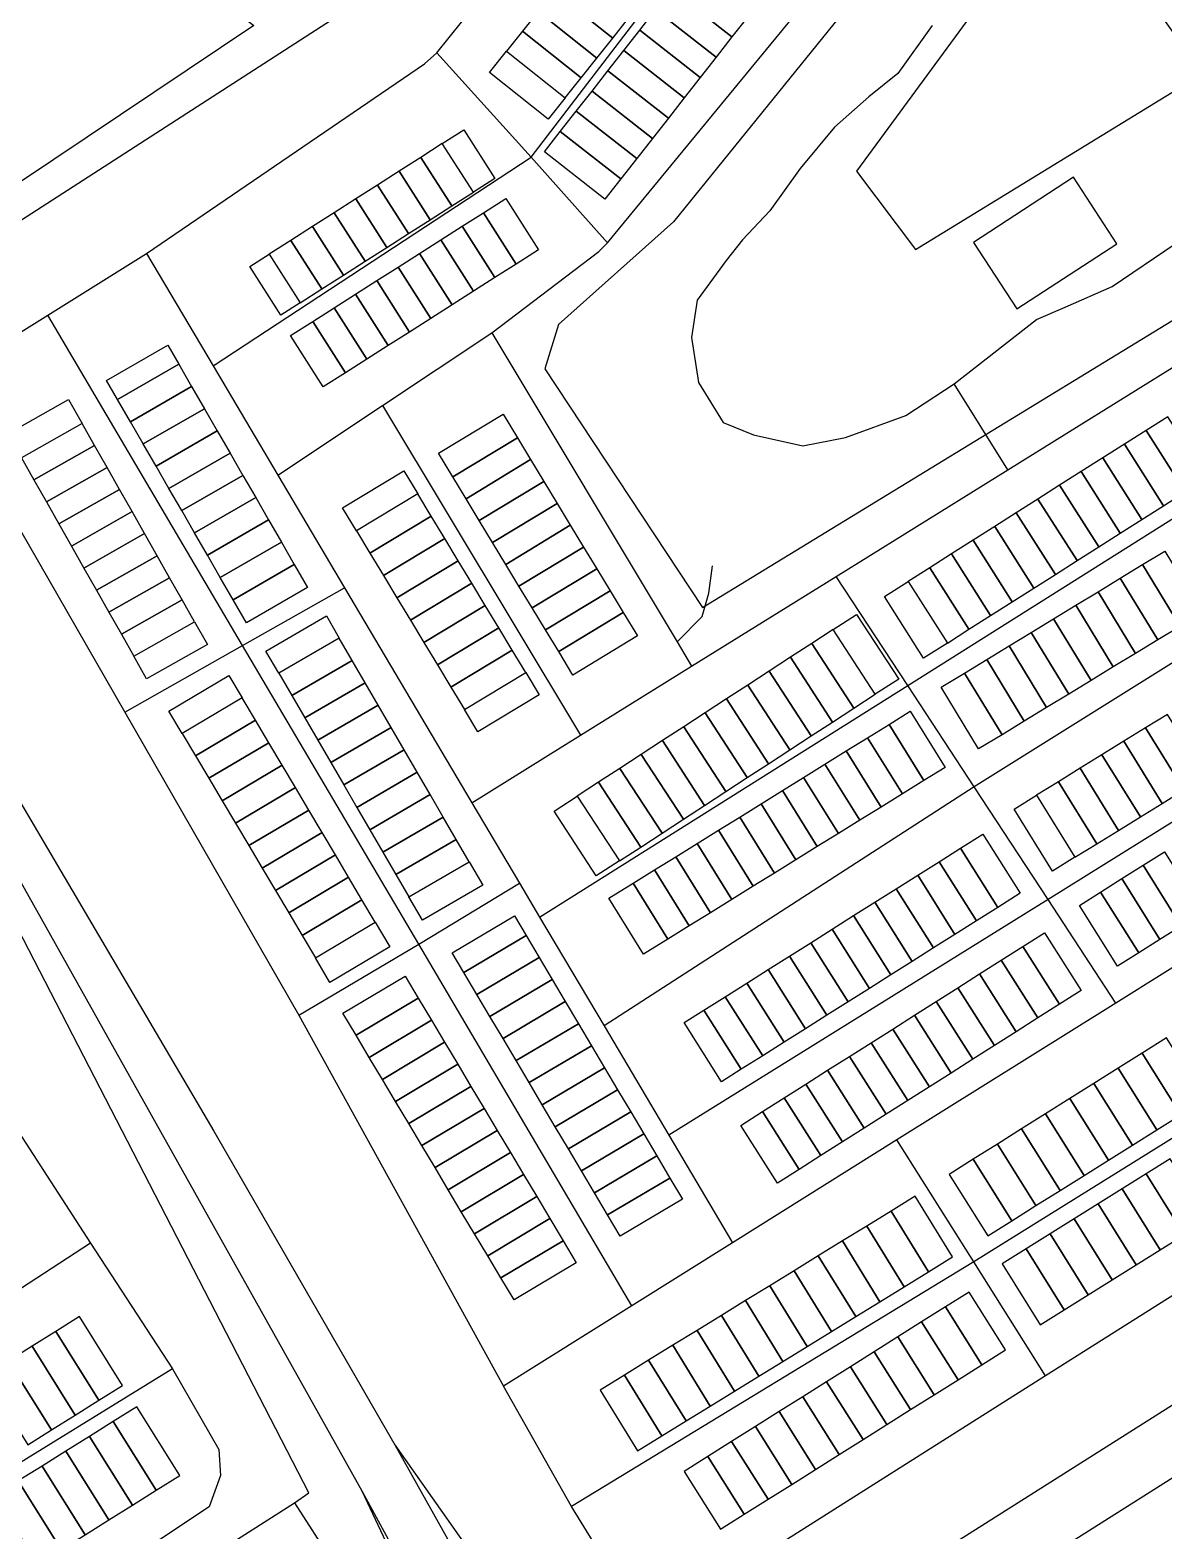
# Model space of a CAD drawing. Header units: metres. Extents: x 11276530 to 11306586, y 355867 to 367650.
# Drawn here: x 11290338.6 to 11290585.1, y 360626.6 to 360952.9 of the extents above; entities that cross this region are included whole.
import ezdxf

# ---------------------------------------------------------------- set-up
doc = ezdxf.new("R2010")
doc.units = ezdxf.units.M
for name, color, linetype in [('BUILDING', 8, 'Continuous'), ('HIGHWAY_FOOTWAY', 6, 'Continuous'), ('HIGHWAY_PATH', 3, 'Continuous'), ('HIGHWAY_RESIDENTIAL', 7, 'Continuous'), ('HIGHWAY_SECONDARY', 4, 'Continuous'), ('HIGHWAY_SERVICE', 8, 'Continuous'), ('LANDUSE', 2, 'Continuous'), ('OSM_OTHER', 7, 'Continuous'), ('WATERWAY_DRAIN', 4, 'Continuous')]:
    doc.layers.add(name, color=color, linetype=linetype)

msp = doc.modelspace()

# ---------------------------------------------------------------- linework, layer by layer
at = {"layer": 'BUILDING'}
for points in [[(11290465.25, 360951.12), (11290468.69, 360955.44), (11290455.92, 360965.59), (11290452.48, 360961.27), (11290465.25, 360951.12)], [(11290478.01, 360961.67), (11290481.46, 360966.07), (11290494.61, 360955.78), (11290491.16, 360951.38), (11290478.01, 360961.67)], [(11290461.81, 360946.78), (11290465.25, 360951.12), (11290452.48, 360961.27), (11290449.04, 360956.94), (11290461.81, 360946.78)], [(11290474.56, 360957.25), (11290478.01, 360961.67), (11290491.16, 360951.38), (11290487.7, 360946.96), (11290474.56, 360957.25)], [(11290471.11, 360952.85), (11290474.56, 360957.25), (11290487.7, 360946.96), (11290484.25, 360942.56), (11290471.11, 360952.85)], [(11290458.37, 360942.46), (11290461.81, 360946.78), (11290449.04, 360956.94), (11290445.6, 360952.61), (11290458.37, 360942.46)], [(11290458.37, 360942.46), (11290445.6, 360952.61), (11290442.16, 360948.29), (11290454.93, 360938.13), (11290458.37, 360942.46)], [(11290467.66, 360948.43), (11290471.11, 360952.85), (11290484.25, 360942.56), (11290480.8, 360938.14), (11290467.66, 360948.43)], [(11290442.16, 360948.29), (11290454.93, 360938.13), (11290451.24, 360933.49), (11290438.47, 360943.65), (11290442.16, 360948.29)], [(11290464.2, 360944.03), (11290467.66, 360948.43), (11290480.8, 360938.14), (11290477.35, 360933.74), (11290464.2, 360944.03)], [(11290460.75, 360939.61), (11290464.2, 360944.03), (11290477.35, 360933.74), (11290473.9, 360929.32), (11290460.75, 360939.61)], [(11290457.3, 360935.21), (11290460.75, 360939.61), (11290473.9, 360929.32), (11290470.45, 360924.92), (11290457.3, 360935.21)], [(11290453.84, 360930.79), (11290457.3, 360935.21), (11290470.45, 360924.92), (11290466.99, 360920.5), (11290453.84, 360930.79)], [(11290428.19, 360928.21), (11290432.87, 360931.19), (11290439.63, 360920.64), (11290434.95, 360917.65), (11290428.19, 360928.21)], [(11290430.24, 360914.64), (11290434.95, 360917.65), (11290428.19, 360928.21), (11290423.5, 360925.2), (11290430.24, 360914.64)], [(11290450.39, 360926.39), (11290453.84, 360930.79), (11290466.99, 360920.5), (11290463.54, 360916.1), (11290450.39, 360926.39)], [(11290425.54, 360911.63), (11290430.24, 360914.64), (11290423.5, 360925.2), (11290418.79, 360922.2), (11290425.54, 360911.63)], [(11290420.85, 360908.62), (11290425.54, 360911.63), (11290418.79, 360922.2), (11290414.09, 360919.19), (11290420.85, 360908.62)], [(11290416.14, 360905.62), (11290420.85, 360908.62), (11290414.09, 360919.19), (11290409.38, 360916.18), (11290416.14, 360905.62)], [(11290411.44, 360902.61), (11290416.14, 360905.62), (11290409.38, 360916.18), (11290404.68, 360913.16), (11290411.44, 360902.61)], [(11290437.17, 360913.18), (11290441.99, 360916.24), (11290449.09, 360905.07), (11290444.28, 360902.02), (11290437.17, 360913.18)], [(11290406.73, 360899.6), (11290411.44, 360902.61), (11290404.68, 360913.16), (11290399.97, 360910.17), (11290406.73, 360899.6)], [(11290432.52, 360910.22), (11290437.17, 360913.18), (11290444.28, 360902.02), (11290439.64, 360899.06), (11290432.52, 360910.22)], [(11290402.03, 360896.59), (11290406.73, 360899.6), (11290399.97, 360910.17), (11290395.28, 360907.16), (11290402.03, 360896.59)], [(11290427.88, 360907.27), (11290432.52, 360910.22), (11290439.64, 360899.06), (11290434.99, 360896.11), (11290427.88, 360907.27)], [(11290397.32, 360893.57), (11290402.03, 360896.59), (11290395.28, 360907.16), (11290390.57, 360904.14), (11290397.32, 360893.57)], [(11290423.24, 360904.31), (11290427.88, 360907.27), (11290434.99, 360896.11), (11290430.35, 360893.15), (11290423.24, 360904.31)], [(11290390.57, 360904.14), (11290397.32, 360893.57), (11290393.09, 360890.88), (11290386.34, 360901.45), (11290390.57, 360904.14)], [(11290418.6, 360901.37), (11290423.24, 360904.31), (11290430.35, 360893.15), (11290425.71, 360890.2), (11290418.6, 360901.37)], [(11290413.94, 360898.41), (11290418.6, 360901.37), (11290425.71, 360890.2), (11290421.06, 360887.24), (11290413.94, 360898.41)], [(11290404.66, 360892.5), (11290409.3, 360895.46), (11290416.42, 360884.29), (11290411.77, 360881.33), (11290404.66, 360892.5)], [(11290409.3, 360895.46), (11290413.94, 360898.41), (11290421.06, 360887.24), (11290416.42, 360884.29), (11290409.3, 360895.46)], [(11290404.66, 360892.5), (11290411.77, 360881.33), (11290407.13, 360878.38), (11290400.02, 360889.55), (11290404.66, 360892.5)], [(11290400.02, 360889.55), (11290407.13, 360878.38), (11290402.32, 360875.32), (11290395.21, 360886.48), (11290400.02, 360889.55)], [(11290357.62, 360872.58), (11290355.22, 360876.73), (11290368.51, 360884.39), (11290370.91, 360880.24), (11290357.62, 360872.58)], [(11290360.41, 360867.74), (11290357.62, 360872.58), (11290370.91, 360880.24), (11290373.7, 360875.4), (11290360.41, 360867.74)], [(11290349.91, 360867.37), (11290336.71, 360859.89), (11290333.76, 360865.09), (11290346.97, 360872.57), (11290349.91, 360867.37)], [(11290363.19, 360862.91), (11290360.41, 360867.74), (11290373.7, 360875.4), (11290376.49, 360870.57), (11290363.19, 360862.91)], [(11290365.99, 360858.07), (11290363.19, 360862.91), (11290376.49, 360870.57), (11290379.28, 360865.73), (11290365.99, 360858.07)], [(11290444.52, 360864.25), (11290430.48, 360855.74), (11290427.36, 360860.91), (11290441.4, 360869.41), (11290444.52, 360864.25)], [(11290352.63, 360862.58), (11290349.91, 360867.37), (11290336.71, 360859.89), (11290339.43, 360855.1), (11290352.63, 360862.58)], [(11290584.96, 360849.48), (11290589.67, 360852.47), (11290581.17, 360865.86), (11290576.47, 360862.87), (11290584.96, 360849.48)], [(11290589.67, 360852.47), (11290594.37, 360855.45), (11290585.87, 360868.83), (11290581.17, 360865.86), (11290589.67, 360852.47)], [(11290355.35, 360857.78), (11290352.63, 360862.58), (11290339.43, 360855.1), (11290342.14, 360850.3), (11290355.35, 360857.78)], [(11290368.78, 360853.23), (11290365.99, 360858.07), (11290379.28, 360865.73), (11290382.06, 360860.91), (11290368.78, 360853.23)], [(11290433.35, 360850.99), (11290430.48, 360855.74), (11290444.52, 360864.25), (11290447.4, 360859.5), (11290433.35, 360850.99)], [(11290580.27, 360846.5), (11290584.96, 360849.48), (11290576.47, 360862.87), (11290571.76, 360859.88), (11290580.27, 360846.5)], [(11290371.56, 360848.41), (11290368.78, 360853.23), (11290382.06, 360860.91), (11290384.86, 360856.07), (11290371.56, 360848.41)], [(11290436.23, 360846.24), (11290433.35, 360850.99), (11290447.4, 360859.5), (11290450.27, 360854.75), (11290436.23, 360846.24)], [(11290575.57, 360843.51), (11290580.27, 360846.5), (11290571.76, 360859.88), (11290567.06, 360856.89), (11290575.57, 360843.51)], [(11290358.06, 360853), (11290355.35, 360857.78), (11290342.14, 360850.3), (11290344.86, 360845.51), (11290358.06, 360853)], [(11290374.36, 360843.57), (11290371.56, 360848.41), (11290384.86, 360856.07), (11290387.64, 360851.24), (11290374.36, 360843.57)], [(11290422.86, 360852.09), (11290409.52, 360844.05), (11290406.52, 360849.03), (11290419.86, 360857.07), (11290422.86, 360852.09)], [(11290570.87, 360840.52), (11290575.57, 360843.51), (11290567.06, 360856.89), (11290562.37, 360853.92), (11290570.87, 360840.52)], [(11290360.78, 360848.21), (11290358.06, 360853), (11290344.86, 360845.51), (11290347.58, 360840.71), (11290360.78, 360848.21)], [(11290439.1, 360841.49), (11290436.23, 360846.24), (11290450.27, 360854.75), (11290453.15, 360850), (11290439.1, 360841.49)], [(11290566.16, 360837.54), (11290570.87, 360840.52), (11290562.37, 360853.92), (11290557.67, 360850.93), (11290566.16, 360837.54)], [(11290377.15, 360838.73), (11290374.36, 360843.57), (11290387.64, 360851.24), (11290390.43, 360846.4), (11290377.15, 360838.73)], [(11290425.8, 360847.23), (11290422.86, 360852.09), (11290409.52, 360844.05), (11290412.46, 360839.19), (11290425.8, 360847.23)], [(11290441.99, 360836.74), (11290439.1, 360841.49), (11290453.15, 360850), (11290456.02, 360845.25), (11290441.99, 360836.74)], [(11290561.46, 360834.56), (11290566.16, 360837.54), (11290557.67, 360850.93), (11290552.96, 360847.94), (11290561.46, 360834.56)], [(11290363.49, 360843.41), (11290360.78, 360848.21), (11290347.58, 360840.71), (11290350.28, 360835.93), (11290363.49, 360843.41)], [(11290379.94, 360833.9), (11290377.15, 360838.73), (11290390.43, 360846.4), (11290393.22, 360841.57), (11290379.94, 360833.9)], [(11290428.73, 360842.36), (11290425.8, 360847.23), (11290412.46, 360839.19), (11290415.39, 360834.32), (11290428.73, 360842.36)], [(11290556.77, 360831.57), (11290561.46, 360834.56), (11290552.96, 360847.94), (11290548.26, 360844.96), (11290556.77, 360831.57)], [(11290366.21, 360838.62), (11290363.49, 360843.41), (11290350.28, 360835.93), (11290353, 360831.14), (11290366.21, 360838.62)], [(11290444.86, 360831.99), (11290441.99, 360836.74), (11290456.02, 360845.25), (11290458.91, 360840.5), (11290444.86, 360831.99)], [(11290552.06, 360828.58), (11290556.77, 360831.57), (11290548.26, 360844.96), (11290543.56, 360841.97), (11290552.06, 360828.58)], [(11290382.73, 360829.06), (11290379.94, 360833.9), (11290393.22, 360841.57), (11290396.01, 360836.73), (11290382.73, 360829.06)], [(11290431.66, 360837.5), (11290428.73, 360842.36), (11290415.39, 360834.32), (11290418.33, 360829.46), (11290431.66, 360837.5)], [(11290447.74, 360827.26), (11290444.86, 360831.99), (11290458.91, 360840.5), (11290461.78, 360835.76), (11290447.74, 360827.26)], [(11290547.36, 360825.59), (11290552.06, 360828.58), (11290543.56, 360841.97), (11290538.87, 360838.99), (11290547.36, 360825.59)], [(11290368.93, 360833.83), (11290366.21, 360838.62), (11290353, 360831.14), (11290355.71, 360826.34), (11290368.93, 360833.83)], [(11290382.73, 360829.06), (11290396.01, 360836.73), (11290398.92, 360831.7), (11290385.62, 360824.03), (11290382.73, 360829.06)], [(11290434.59, 360832.64), (11290431.66, 360837.5), (11290418.33, 360829.46), (11290421.26, 360824.6), (11290434.59, 360832.64)], [(11290542.66, 360822.62), (11290547.36, 360825.59), (11290538.87, 360838.99), (11290534.16, 360836), (11290542.66, 360822.62)], [(11290575.56, 360833.73), (11290580.39, 360836.68), (11290588.56, 360823.26), (11290583.72, 360820.32), (11290575.56, 360833.73)], [(11290580.39, 360836.68), (11290585.22, 360839.62), (11290593.39, 360826.21), (11290588.56, 360823.26), (11290580.39, 360836.68)], [(11290371.64, 360829.04), (11290368.93, 360833.83), (11290355.71, 360826.34), (11290358.43, 360821.55), (11290371.64, 360829.04)], [(11290450.61, 360822.51), (11290447.74, 360827.26), (11290461.78, 360835.76), (11290464.65, 360831.01), (11290450.61, 360822.51)], [(11290537.97, 360819.63), (11290542.66, 360822.62), (11290534.16, 360836), (11290529.46, 360833.02), (11290537.97, 360819.63)], [(11290570.72, 360830.79), (11290575.56, 360833.73), (11290583.72, 360820.32), (11290578.89, 360817.38), (11290570.72, 360830.79)], [(11290437.53, 360827.78), (11290434.59, 360832.64), (11290421.26, 360824.6), (11290424.2, 360819.74), (11290437.53, 360827.78)], [(11290453.5, 360817.76), (11290450.61, 360822.51), (11290464.65, 360831.01), (11290467.53, 360826.26), (11290453.5, 360817.76)], [(11290529.46, 360833.02), (11290537.97, 360819.63), (11290532.81, 360816.35), (11290524.31, 360829.74), (11290529.46, 360833.02)], [(11290565.88, 360827.85), (11290570.72, 360830.79), (11290578.89, 360817.38), (11290574.04, 360814.43), (11290565.88, 360827.85)], [(11290371.64, 360829.04), (11290358.43, 360821.55), (11290361.15, 360816.75), (11290374.36, 360824.25), (11290371.64, 360829.04)], [(11290440.46, 360822.92), (11290437.53, 360827.78), (11290424.2, 360819.74), (11290427.12, 360814.88), (11290440.46, 360822.92)], [(11290561.05, 360824.9), (11290565.88, 360827.85), (11290574.04, 360814.43), (11290569.21, 360811.49), (11290561.05, 360824.9)], [(11290374.36, 360824.25), (11290377.14, 360819.33), (11290363.93, 360811.85), (11290361.15, 360816.75), (11290374.36, 360824.25)], [(11290392.66, 360813.08), (11290389.87, 360817.89), (11290403, 360825.53), (11290405.78, 360820.72), (11290392.66, 360813.08)], [(11290453.5, 360817.76), (11290467.53, 360826.26), (11290470.61, 360821.19), (11290456.57, 360812.68), (11290453.5, 360817.76)], [(11290513.12, 360822.56), (11290518.24, 360825.82), (11290527.41, 360811.76), (11290522.28, 360808.5), (11290513.12, 360822.56)], [(11290556.21, 360821.95), (11290561.05, 360824.9), (11290569.21, 360811.49), (11290564.37, 360808.54), (11290556.21, 360821.95)], [(11290408.61, 360815.86), (11290405.78, 360820.72), (11290392.66, 360813.08), (11290395.49, 360808.22), (11290408.61, 360815.86)], [(11290443.4, 360818.06), (11290440.46, 360822.92), (11290427.12, 360814.88), (11290430.06, 360810.02), (11290443.4, 360818.06)], [(11290517.65, 360805.48), (11290522.28, 360808.5), (11290513.12, 360822.56), (11290508.48, 360819.55), (11290517.65, 360805.48)], [(11290551.38, 360819.01), (11290556.21, 360821.95), (11290564.37, 360808.54), (11290559.54, 360805.59), (11290551.38, 360819.01)], [(11290443.4, 360818.06), (11290430.06, 360810.02), (11290432.99, 360805.16), (11290446.33, 360813.2), (11290443.4, 360818.06)], [(11290513.02, 360802.46), (11290517.65, 360805.48), (11290508.48, 360819.55), (11290503.85, 360816.53), (11290513.02, 360802.46)], [(11290546.54, 360816.06), (11290551.38, 360819.01), (11290559.54, 360805.59), (11290554.7, 360802.65), (11290546.54, 360816.06)], [(11290411.44, 360811), (11290408.61, 360815.86), (11290395.49, 360808.22), (11290398.31, 360803.36), (11290411.44, 360811)], [(11290508.38, 360799.45), (11290513.02, 360802.46), (11290503.85, 360816.53), (11290499.21, 360813.51), (11290508.38, 360799.45)], [(11290541.71, 360813.12), (11290546.54, 360816.06), (11290554.7, 360802.65), (11290549.87, 360799.7), (11290541.71, 360813.12)], [(11290371.66, 360799.99), (11290368.78, 360804.86), (11290381.82, 360812.59), (11290384.7, 360807.72), (11290371.66, 360799.99)], [(11290414.27, 360806.13), (11290411.44, 360811), (11290398.31, 360803.36), (11290401.14, 360798.5), (11290414.27, 360806.13)], [(11290446.33, 360813.2), (11290449.23, 360808.37), (11290435.9, 360800.33), (11290432.99, 360805.16), (11290446.33, 360813.2)], [(11290499.11, 360793.41), (11290503.75, 360796.43), (11290494.58, 360810.5), (11290489.95, 360807.48), (11290499.11, 360793.41)], [(11290503.75, 360796.43), (11290508.38, 360799.45), (11290499.21, 360813.51), (11290494.58, 360810.5), (11290503.75, 360796.43)], [(11290549.87, 360799.7), (11290544.76, 360796.61), (11290536.6, 360810.02), (11290541.71, 360813.12), (11290549.87, 360799.7)], [(11290387.59, 360802.85), (11290384.7, 360807.72), (11290371.66, 360799.99), (11290374.56, 360795.12), (11290387.59, 360802.85)], [(11290494.48, 360790.39), (11290499.11, 360793.41), (11290489.95, 360807.48), (11290485.32, 360804.45), (11290494.48, 360790.39)], [(11290417.09, 360801.27), (11290414.27, 360806.13), (11290401.14, 360798.5), (11290403.97, 360793.64), (11290417.09, 360801.27)], [(11290489.85, 360787.37), (11290494.48, 360790.39), (11290485.32, 360804.45), (11290480.69, 360801.44), (11290489.85, 360787.37)], [(11290525.29, 360801.92), (11290529.92, 360804.8), (11290537.48, 360792.61), (11290532.84, 360789.74), (11290525.29, 360801.92)], [(11290589.41, 360787.7), (11290594.15, 360790.63), (11290585.81, 360804.13), (11290581.07, 360801.2), (11290589.41, 360787.7)], [(11290390.49, 360797.97), (11290387.59, 360802.85), (11290374.56, 360795.12), (11290377.45, 360790.24), (11290390.49, 360797.97)], [(11290419.92, 360796.4), (11290417.09, 360801.27), (11290403.97, 360793.64), (11290406.8, 360788.78), (11290419.92, 360796.4)], [(11290485.22, 360784.35), (11290489.85, 360787.37), (11290480.69, 360801.44), (11290476.06, 360798.42), (11290485.22, 360784.35)], [(11290520.64, 360799.05), (11290525.29, 360801.92), (11290532.84, 360789.74), (11290528.2, 360786.87), (11290520.64, 360799.05)], [(11290584.66, 360784.76), (11290589.41, 360787.7), (11290581.07, 360801.2), (11290576.33, 360798.27), (11290584.66, 360784.76)], [(11290393.38, 360793.09), (11290390.49, 360797.97), (11290377.45, 360790.24), (11290380.35, 360785.37), (11290393.38, 360793.09)], [(11290480.59, 360781.34), (11290485.22, 360784.35), (11290476.06, 360798.42), (11290471.42, 360795.4), (11290480.59, 360781.34)], [(11290516.01, 360796.18), (11290520.64, 360799.05), (11290528.2, 360786.87), (11290523.57, 360783.99), (11290516.01, 360796.18)], [(11290579.92, 360781.84), (11290584.66, 360784.76), (11290576.33, 360798.27), (11290571.58, 360795.35), (11290579.92, 360781.84)], [(11290422.75, 360791.54), (11290419.92, 360796.4), (11290406.8, 360788.78), (11290409.61, 360783.91), (11290422.75, 360791.54)], [(11290475.95, 360778.32), (11290480.59, 360781.34), (11290471.42, 360795.4), (11290466.79, 360792.39), (11290475.95, 360778.32)], [(11290511.37, 360793.3), (11290516.01, 360796.18), (11290523.57, 360783.99), (11290518.93, 360781.12), (11290511.37, 360793.3)], [(11290575.19, 360778.91), (11290579.92, 360781.84), (11290571.58, 360795.35), (11290566.85, 360792.41), (11290575.19, 360778.91)], [(11290396.28, 360788.21), (11290393.38, 360793.09), (11290380.35, 360785.37), (11290383.24, 360780.48), (11290396.28, 360788.21)], [(11290425.58, 360786.68), (11290422.75, 360791.54), (11290409.61, 360783.91), (11290412.44, 360779.04), (11290425.58, 360786.68)], [(11290471.32, 360775.3), (11290475.95, 360778.32), (11290466.79, 360792.39), (11290462.16, 360789.37), (11290471.32, 360775.3)], [(11290506.74, 360790.43), (11290511.37, 360793.3), (11290518.93, 360781.12), (11290514.3, 360778.25), (11290506.74, 360790.43)], [(11290570.45, 360775.99), (11290575.19, 360778.91), (11290566.85, 360792.41), (11290562.11, 360789.49), (11290570.45, 360775.99)], [(11290399.17, 360783.34), (11290396.28, 360788.21), (11290383.24, 360780.48), (11290386.14, 360775.61), (11290399.17, 360783.34)], [(11290466.69, 360772.29), (11290471.32, 360775.3), (11290462.16, 360789.37), (11290457.53, 360786.35), (11290466.69, 360772.29)], [(11290497.47, 360784.69), (11290502.11, 360787.55), (11290509.66, 360775.38), (11290505.03, 360772.5), (11290497.47, 360784.69)], [(11290502.11, 360787.55), (11290506.74, 360790.43), (11290514.3, 360778.25), (11290509.66, 360775.38), (11290502.11, 360787.55)], [(11290565.71, 360773.06), (11290570.45, 360775.99), (11290562.11, 360789.49), (11290557.37, 360786.56), (11290565.71, 360773.06)], [(11290428.4, 360781.81), (11290425.58, 360786.68), (11290412.44, 360779.04), (11290415.27, 360774.18), (11290428.4, 360781.81)], [(11290457.53, 360786.35), (11290466.69, 360772.29), (11290461.64, 360769), (11290452.48, 360783.07), (11290457.53, 360786.35)], [(11290492.84, 360781.81), (11290497.47, 360784.69), (11290505.03, 360772.5), (11290500.38, 360769.62), (11290492.84, 360781.81)], [(11290565.71, 360773.06), (11290560.83, 360770.05), (11290552.49, 360783.55), (11290557.37, 360786.56), (11290565.71, 360773.06)], [(11290402.06, 360778.46), (11290399.17, 360783.34), (11290386.14, 360775.61), (11290389.02, 360770.73), (11290402.06, 360778.46)], [(11290431.23, 360776.95), (11290428.4, 360781.81), (11290415.27, 360774.18), (11290418.1, 360769.32), (11290431.23, 360776.95)], [(11290488.21, 360778.93), (11290492.84, 360781.81), (11290500.38, 360769.62), (11290495.75, 360766.76), (11290488.21, 360778.93)], [(11290404.95, 360773.58), (11290402.06, 360778.46), (11290389.02, 360770.73), (11290391.91, 360765.85), (11290404.95, 360773.58)], [(11290483.56, 360776.06), (11290488.21, 360778.93), (11290495.75, 360766.76), (11290491.11, 360763.88), (11290483.56, 360776.06)], [(11290540.8, 360775.04), (11290545.69, 360778.12), (11290553.81, 360765.26), (11290548.92, 360762.17), (11290540.8, 360775.04)], [(11290431.23, 360776.95), (11290418.1, 360769.32), (11290420.92, 360764.46), (11290434.06, 360772.09), (11290431.23, 360776.95)], [(11290478.93, 360773.19), (11290483.56, 360776.06), (11290491.11, 360763.88), (11290486.48, 360761), (11290478.93, 360773.19)], [(11290536.16, 360772.11), (11290540.8, 360775.04), (11290548.92, 360762.17), (11290544.28, 360759.24), (11290536.16, 360772.11)], [(11290407.84, 360768.71), (11290404.95, 360773.58), (11290391.91, 360765.85), (11290394.81, 360760.97), (11290407.84, 360768.71)], [(11290420.92, 360764.46), (11290434.06, 360772.09), (11290437, 360767.02), (11290423.87, 360759.39), (11290420.92, 360764.46)], [(11290474.29, 360770.31), (11290478.93, 360773.19), (11290486.48, 360761), (11290481.84, 360758.14), (11290474.29, 360770.31)], [(11290531.52, 360769.18), (11290536.16, 360772.11), (11290544.28, 360759.24), (11290539.63, 360756.31), (11290531.52, 360769.18)], [(11290575.9, 360768.42), (11290580.52, 360771.32), (11290588.82, 360758.09), (11290584.18, 360755.21), (11290575.9, 360768.42)], [(11290580.52, 360771.32), (11290585.15, 360774.22), (11290593.44, 360760.99), (11290588.82, 360758.09), (11290580.52, 360771.32)], [(11290410.74, 360763.82), (11290407.84, 360768.71), (11290394.81, 360760.97), (11290397.7, 360756.1), (11290410.74, 360763.82)], [(11290469.66, 360767.44), (11290474.29, 360770.31), (11290481.84, 360758.14), (11290477.21, 360755.26), (11290469.66, 360767.44)], [(11290526.87, 360766.24), (11290531.52, 360769.18), (11290539.63, 360756.31), (11290534.99, 360753.38), (11290526.87, 360766.24)], [(11290571.28, 360765.52), (11290575.9, 360768.42), (11290584.18, 360755.21), (11290579.57, 360752.31), (11290571.28, 360765.52)], [(11290469.66, 360767.44), (11290477.21, 360755.26), (11290471.93, 360751.98), (11290464.38, 360764.16), (11290469.66, 360767.44)], [(11290522.22, 360763.31), (11290526.87, 360766.24), (11290534.99, 360753.38), (11290530.34, 360750.45), (11290522.22, 360763.31)], [(11290566.66, 360762.62), (11290571.28, 360765.52), (11290579.57, 360752.31), (11290574.95, 360749.41), (11290566.66, 360762.62)], [(11290410.74, 360763.82), (11290397.7, 360756.1), (11290400.6, 360751.21), (11290413.63, 360758.95), (11290410.74, 360763.82)], [(11290517.58, 360760.38), (11290522.22, 360763.31), (11290530.34, 360750.45), (11290525.7, 360747.51), (11290517.58, 360760.38)], [(11290413.63, 360758.95), (11290416.82, 360753.59), (11290403.77, 360745.86), (11290400.6, 360751.21), (11290413.63, 360758.95)], [(11290432.88, 360748.05), (11290430.34, 360752.33), (11290443.89, 360760.35), (11290446.42, 360756.08), (11290432.88, 360748.05)], [(11290512.94, 360757.45), (11290517.58, 360760.38), (11290525.7, 360747.51), (11290521.06, 360744.58), (11290512.94, 360757.45)], [(11290435.72, 360743.25), (11290432.88, 360748.05), (11290446.42, 360756.08), (11290449.25, 360751.28), (11290435.72, 360743.25)], [(11290508.29, 360754.5), (11290512.94, 360757.45), (11290521.06, 360744.58), (11290516.41, 360741.65), (11290508.29, 360754.5)], [(11290554.36, 360753.68), (11290559.07, 360756.67), (11290567.04, 360744.11), (11290562.33, 360741.12), (11290554.36, 360753.68)], [(11290503.65, 360751.57), (11290508.29, 360754.5), (11290516.41, 360741.65), (11290511.77, 360738.72), (11290503.65, 360751.57)], [(11290549.65, 360750.69), (11290554.36, 360753.68), (11290562.33, 360741.12), (11290557.62, 360738.14), (11290549.65, 360750.69)], [(11290438.56, 360738.47), (11290435.72, 360743.25), (11290449.25, 360751.28), (11290452.09, 360746.49), (11290438.56, 360738.47)], [(11290494.36, 360745.71), (11290499, 360748.64), (11290507.13, 360735.78), (11290502.48, 360732.85), (11290494.36, 360745.71)], [(11290499, 360748.64), (11290503.65, 360751.57), (11290511.77, 360738.72), (11290507.13, 360735.78), (11290499, 360748.64)], [(11290544.94, 360747.7), (11290549.65, 360750.69), (11290557.62, 360738.14), (11290552.9, 360735.14), (11290544.94, 360747.7)], [(11290409.44, 360734.37), (11290406.57, 360739.16), (11290420.1, 360747.25), (11290422.97, 360742.45), (11290409.44, 360734.37)], [(11290441.4, 360733.68), (11290438.56, 360738.47), (11290452.09, 360746.49), (11290454.93, 360741.69), (11290441.4, 360733.68)], [(11290489.71, 360742.77), (11290494.36, 360745.71), (11290502.48, 360732.85), (11290497.83, 360729.92), (11290489.71, 360742.77)], [(11290540.22, 360744.7), (11290544.94, 360747.7), (11290552.9, 360735.14), (11290548.2, 360732.15), (11290540.22, 360744.7)], [(11290412.3, 360729.57), (11290409.44, 360734.37), (11290422.97, 360742.45), (11290425.83, 360737.66), (11290412.3, 360729.57)], [(11290485.07, 360739.84), (11290489.71, 360742.77), (11290497.83, 360729.92), (11290493.19, 360726.99), (11290485.07, 360739.84)], [(11290535.52, 360741.71), (11290540.22, 360744.7), (11290548.2, 360732.15), (11290543.49, 360729.16), (11290535.52, 360741.71)], [(11290444.23, 360728.88), (11290441.4, 360733.68), (11290454.93, 360741.69), (11290457.78, 360736.9), (11290444.23, 360728.88)], [(11290493.19, 360726.99), (11290488.9, 360724.28), (11290480.77, 360737.13), (11290485.07, 360739.84), (11290493.19, 360726.99)], [(11290526.09, 360735.74), (11290530.81, 360738.73), (11290538.78, 360726.17), (11290534.06, 360723.17), (11290526.09, 360735.74)], [(11290530.81, 360738.73), (11290535.52, 360741.71), (11290543.49, 360729.16), (11290538.78, 360726.17), (11290530.81, 360738.73)], [(11290415.17, 360724.79), (11290412.3, 360729.57), (11290425.83, 360737.66), (11290428.69, 360732.86), (11290415.17, 360724.79)], [(11290447.08, 360724.09), (11290444.23, 360728.88), (11290457.78, 360736.9), (11290460.62, 360732.1), (11290447.08, 360724.09)], [(11290521.38, 360732.75), (11290526.09, 360735.74), (11290534.06, 360723.17), (11290529.35, 360720.18), (11290521.38, 360732.75)], [(11290418.03, 360720), (11290415.17, 360724.79), (11290428.69, 360732.86), (11290431.55, 360728.07), (11290418.03, 360720)], [(11290449.92, 360719.29), (11290447.08, 360724.09), (11290460.62, 360732.1), (11290463.46, 360727.31), (11290449.92, 360719.29)], [(11290516.67, 360729.75), (11290521.38, 360732.75), (11290529.35, 360720.18), (11290524.64, 360717.2), (11290516.67, 360729.75)], [(11290588.73, 360717.11), (11290593.98, 360720.4), (11290585.58, 360733.79), (11290580.33, 360730.49), (11290588.73, 360717.11)], [(11290511.95, 360726.76), (11290516.67, 360729.75), (11290524.64, 360717.2), (11290519.92, 360714.21), (11290511.95, 360726.76)], [(11290583.48, 360713.82), (11290588.73, 360717.11), (11290580.33, 360730.49), (11290575.08, 360727.2), (11290583.48, 360713.82)], [(11290420.89, 360715.2), (11290418.03, 360720), (11290431.55, 360728.07), (11290434.42, 360723.27), (11290420.89, 360715.2)], [(11290452.76, 360714.5), (11290449.92, 360719.29), (11290463.46, 360727.31), (11290466.3, 360722.53), (11290452.76, 360714.5)], [(11290507.24, 360723.78), (11290511.95, 360726.76), (11290519.92, 360714.21), (11290515.21, 360711.22), (11290507.24, 360723.78)], [(11290578.23, 360710.52), (11290583.48, 360713.82), (11290575.08, 360727.2), (11290569.84, 360723.9), (11290578.23, 360710.52)], [(11290423.75, 360710.41), (11290420.89, 360715.2), (11290434.42, 360723.27), (11290437.28, 360718.49), (11290423.75, 360710.41)], [(11290455.6, 360709.7), (11290452.76, 360714.5), (11290466.3, 360722.53), (11290469.14, 360717.73), (11290455.6, 360709.7)], [(11290502.53, 360720.79), (11290507.24, 360723.78), (11290515.21, 360711.22), (11290510.5, 360708.22), (11290502.53, 360720.79)], [(11290572.99, 360707.23), (11290578.23, 360710.52), (11290569.84, 360723.9), (11290564.58, 360720.61), (11290572.99, 360707.23)], [(11290497.82, 360717.79), (11290502.53, 360720.79), (11290510.5, 360708.22), (11290505.78, 360705.23), (11290497.82, 360717.79)], [(11290567.73, 360703.93), (11290572.99, 360707.23), (11290564.58, 360720.61), (11290559.34, 360717.31), (11290567.73, 360703.93)], [(11290426.61, 360705.61), (11290423.75, 360710.41), (11290437.28, 360718.49), (11290440.14, 360713.7), (11290426.61, 360705.61)], [(11290458.44, 360704.91), (11290455.6, 360709.7), (11290469.14, 360717.73), (11290471.97, 360712.94), (11290458.44, 360704.91)], [(11290493.1, 360714.8), (11290497.82, 360717.79), (11290505.78, 360705.23), (11290501.07, 360702.24), (11290493.1, 360714.8)], [(11290562.49, 360700.64), (11290567.73, 360703.93), (11290559.34, 360717.31), (11290554.08, 360714.02), (11290562.49, 360700.64)], [(11290429.47, 360700.82), (11290426.61, 360705.61), (11290440.14, 360713.7), (11290443, 360708.9), (11290429.47, 360700.82)], [(11290461.28, 360700.12), (11290458.44, 360704.91), (11290471.97, 360712.94), (11290474.81, 360708.14), (11290461.28, 360700.12)], [(11290557.23, 360697.35), (11290562.49, 360700.64), (11290554.08, 360714.02), (11290548.84, 360710.72), (11290557.23, 360697.35)], [(11290551.99, 360694.05), (11290557.23, 360697.35), (11290548.84, 360710.72), (11290543.6, 360707.43), (11290551.99, 360694.05)], [(11290432.33, 360696.03), (11290429.47, 360700.82), (11290443, 360708.9), (11290445.86, 360704.11), (11290432.33, 360696.03)], [(11290464.12, 360695.32), (11290461.28, 360700.12), (11290474.81, 360708.14), (11290477.65, 360703.35), (11290464.12, 360695.32)], [(11290546.74, 360690.76), (11290551.99, 360694.05), (11290543.6, 360707.43), (11290538.34, 360704.13), (11290546.74, 360690.76)], [(11290589.46, 360691.02), (11290594.67, 360694.28), (11290586.4, 360707.51), (11290581.19, 360704.25), (11290589.46, 360691.02)], [(11290435.19, 360691.24), (11290432.33, 360696.03), (11290445.86, 360704.11), (11290448.72, 360699.31), (11290435.19, 360691.24)], [(11290464.12, 360695.32), (11290477.65, 360703.35), (11290480.39, 360698.74), (11290466.85, 360690.72), (11290464.12, 360695.32)], [(11290584.24, 360687.76), (11290589.46, 360691.02), (11290581.19, 360704.25), (11290575.97, 360700.98), (11290584.24, 360687.76)], [(11290579.03, 360684.51), (11290584.24, 360687.76), (11290575.97, 360700.98), (11290570.76, 360697.73), (11290579.03, 360684.51)], [(11290438.06, 360686.45), (11290435.19, 360691.24), (11290448.72, 360699.31), (11290451.58, 360694.52), (11290438.06, 360686.45)], [(11290528.59, 360679.71), (11290533.86, 360682.94), (11290525.73, 360696.16), (11290520.47, 360692.91), (11290528.59, 360679.71)], [(11290533.86, 360682.94), (11290539.12, 360686.19), (11290531.01, 360699.39), (11290525.73, 360696.16), (11290533.86, 360682.94)], [(11290573.81, 360681.24), (11290579.03, 360684.51), (11290570.76, 360697.73), (11290565.54, 360694.47), (11290573.81, 360681.24)], [(11290440.92, 360681.65), (11290438.06, 360686.45), (11290451.58, 360694.52), (11290454.45, 360689.72), (11290440.92, 360681.65)], [(11290523.32, 360676.47), (11290528.59, 360679.71), (11290520.47, 360692.91), (11290515.2, 360689.67), (11290523.32, 360676.47)], [(11290568.6, 360677.98), (11290573.81, 360681.24), (11290565.54, 360694.47), (11290560.33, 360691.21), (11290568.6, 360677.98)], [(11290443.78, 360676.86), (11290440.92, 360681.65), (11290454.45, 360689.72), (11290457.31, 360684.94), (11290443.78, 360676.86)], [(11290518.05, 360673.22), (11290523.32, 360676.47), (11290515.2, 360689.67), (11290509.92, 360686.43), (11290518.05, 360673.22)], [(11290563.38, 360674.73), (11290568.6, 360677.98), (11290560.33, 360691.21), (11290555.11, 360687.95), (11290563.38, 360674.73)], [(11290512.78, 360669.99), (11290518.05, 360673.22), (11290509.92, 360686.43), (11290504.66, 360683.19), (11290512.78, 360669.99)], [(11290558.17, 360671.46), (11290563.38, 360674.73), (11290555.11, 360687.95), (11290549.9, 360684.68), (11290558.17, 360671.46)], [(11290507.52, 360666.74), (11290512.78, 360669.99), (11290504.66, 360683.19), (11290499.39, 360679.95), (11290507.52, 360666.74)], [(11290502.24, 360663.5), (11290507.52, 360666.74), (11290499.39, 360679.95), (11290494.13, 360676.71), (11290502.24, 360663.5)], [(11290496.98, 360660.27), (11290502.24, 360663.5), (11290494.13, 360676.71), (11290488.85, 360673.47), (11290496.98, 360660.27)], [(11290545.46, 360662.75), (11290550.61, 360666.01), (11290542.7, 360678.57), (11290537.54, 360675.32), (11290545.46, 360662.75)], [(11290491.71, 360657.02), (11290496.98, 360660.27), (11290488.85, 360673.47), (11290483.59, 360670.22), (11290491.71, 360657.02)], [(11290540.29, 360659.51), (11290545.46, 360662.75), (11290537.54, 360675.32), (11290532.38, 360672.07), (11290540.29, 360659.51)], [(11290349.37, 360673.22), (11290344.21, 360670), (11290353.55, 360655.06), (11290358.71, 360658.28), (11290349.37, 360673.22)], [(11290486.44, 360653.78), (11290491.71, 360657.02), (11290483.59, 360670.22), (11290478.32, 360666.99), (11290486.44, 360653.78)], [(11290535.13, 360656.26), (11290540.29, 360659.51), (11290532.38, 360672.07), (11290527.21, 360668.82), (11290535.13, 360656.26)], [(11290344.21, 360670), (11290339.06, 360666.78), (11290348.4, 360651.84), (11290353.55, 360655.06), (11290344.21, 360670)], [(11290481.17, 360650.54), (11290486.44, 360653.78), (11290478.32, 360666.99), (11290473.04, 360663.74), (11290481.17, 360650.54)], [(11290529.97, 360653.01), (11290535.13, 360656.26), (11290527.21, 360668.82), (11290522.06, 360665.57), (11290529.97, 360653.01)], [(11290333.91, 360663.56), (11290328.75, 360660.33), (11290338.1, 360645.39), (11290343.25, 360648.61), (11290333.91, 360663.56)], [(11290339.06, 360666.78), (11290333.91, 360663.56), (11290343.25, 360648.61), (11290348.4, 360651.84), (11290339.06, 360666.78)], [(11290475.9, 360647.3), (11290481.17, 360650.54), (11290473.04, 360663.74), (11290467.78, 360660.5), (11290475.9, 360647.3)], [(11290524.81, 360649.76), (11290529.97, 360653.01), (11290522.06, 360665.57), (11290516.89, 360662.32), (11290524.81, 360649.76)], [(11290470.64, 360644.05), (11290475.9, 360647.3), (11290467.78, 360660.5), (11290462.51, 360657.27), (11290470.64, 360644.05)], [(11290519.64, 360646.51), (11290524.81, 360649.76), (11290516.89, 360662.32), (11290511.73, 360659.07), (11290519.64, 360646.51)], [(11290514.49, 360643.26), (11290519.64, 360646.51), (11290511.73, 360659.07), (11290506.57, 360655.82), (11290514.49, 360643.26)], [(11290509.32, 360640.02), (11290514.49, 360643.26), (11290506.57, 360655.82), (11290501.41, 360652.57), (11290509.32, 360640.02)], [(11290361.79, 360653.63), (11290356.64, 360650.41), (11290365.99, 360635.48), (11290371.14, 360638.7), (11290361.79, 360653.63)], [(11290504.16, 360636.76), (11290509.32, 360640.02), (11290501.41, 360652.57), (11290496.24, 360649.33), (11290504.16, 360636.76)], [(11290356.64, 360650.41), (11290351.48, 360647.19), (11290360.83, 360632.26), (11290365.99, 360635.48), (11290356.64, 360650.41)], [(11290499, 360633.52), (11290504.16, 360636.76), (11290496.24, 360649.33), (11290491.09, 360646.07), (11290499, 360633.52)], [(11290346.33, 360643.97), (11290341.19, 360640.74), (11290350.54, 360625.81), (11290355.68, 360629.04), (11290346.33, 360643.97)], [(11290351.48, 360647.19), (11290346.33, 360643.97), (11290355.68, 360629.04), (11290360.83, 360632.26), (11290351.48, 360647.19)], [(11290493.84, 360630.26), (11290499, 360633.52), (11290491.09, 360646.07), (11290485.92, 360642.83), (11290493.84, 360630.26)], [(11290341.19, 360640.74), (11290336.03, 360637.52), (11290345.38, 360622.59), (11290350.54, 360625.81), (11290341.19, 360640.74)], [(11290488.67, 360627.02), (11290493.84, 360630.26), (11290485.92, 360642.83), (11290480.76, 360639.57), (11290488.67, 360627.02)], [(11290336.03, 360637.52), (11290330.88, 360634.3), (11290340.23, 360619.37), (11290345.38, 360622.59), (11290336.03, 360637.52)]]:
    msp.add_lwpolyline(points, close=True, dxfattribs=at)
at = {"layer": 'HIGHWAY_FOOTWAY'}
for points in [[(11290378.37, 360879.89), (11290447.51, 360925.23), (11290492.09, 360983.48), (11290533.35, 361033.86), (11290581.57, 361094.09)], [(11290449.35, 360760.06), (11290529.36, 360810.4), (11290603.82, 360857.26), (11290677.84, 360903.85), (11290744.21, 360945.61)], [(11290773.67, 360896.94), (11290707.52, 360855.79), (11290632.48, 360809.1), (11290559.87, 360763.87), (11290477.43, 360712.65)], [(11290469.4, 360675.57), (11290423.07, 360754.15), (11290384.79, 360819.09), (11290342.45, 360890.9)], [(11290415.2, 360871.25), (11290458.24, 360799.6)], [(11290802.93, 360849.15), (11290716.32, 360794.04), (11290623.47, 360734.79), (11290543.73, 360685.11), (11290456.27, 360631.99)]]:
    msp.add_lwpolyline(points, dxfattribs=at)
at = {"layer": 'HIGHWAY_PATH'}
for points in [[(11290534.65, 360953.86), (11290527.18, 360943.41), (11290520.91, 360938.33), (11290513.45, 360931.76), (11290505.98, 360922.81), (11290499.42, 360913.56), (11290493.44, 360907.28), (11290489.86, 360902.81), (11290483.59, 360894.14), (11290482.39, 360886.08), (11290483.89, 360876.23), (11290489.26, 360867.57), (11290495.83, 360864.89), (11290506.58, 360862.5), (11290515.83, 360864.28), (11290528.97, 360869.07), (11290539.42, 360875.94), (11290557.33, 360889.96), (11290563.61, 360892.65), (11290573.77, 360897.13), (11290587.49, 360906.39)], [(11290551.1, 360857.29), (11290539.42, 360875.94)]]:
    msp.add_lwpolyline(points, dxfattribs=at)
at = {"layer": 'HIGHWAY_RESIDENTIAL'}
for points in [[(11290542.71, 361127.12), (11290413.35, 360963.06), (11290406.33, 360956.5), (11290283.76, 360877.44)], [(11290325.01, 360880.02), (11290342.45, 360890.9), (11290363.92, 360904.29), (11290424.29, 360945.54), (11290426.98, 360947.91), (11290469.92, 361001.33), (11290509.56, 361053.48), (11290557.64, 361114.18)], [(11290392.45, 360856.12), (11290415.2, 360871.25), (11290438.98, 360887.07), (11290462.25, 360904.74), (11290464.08, 360906.63), (11290513.42, 360966.67), (11290553.62, 361017.79), (11290602.53, 361077.29)], [(11290434.62, 360784.93), (11290458.24, 360799.6), (11290482.38, 360814.61), (11290513.79, 360834.11), (11290551.1, 360857.29), (11290589.56, 360881.19), (11290663.43, 360927.09), (11290684.94, 360940.45), (11290707.16, 360954.25), (11290730.88, 360968.99)], [(11290771.2, 360932.15), (11290764.65, 360927.98), (11290757.39, 360923.37), (11290691.61, 360881.54), (11290617.44, 360834.38), (11290543.81, 360788.38), (11290463.36, 360736.41)], [(11290363.92, 360904.29), (11290378.37, 360879.89), (11290392.45, 360856.12), (11290406.96, 360831.62), (11290434.62, 360784.93), (11290444.97, 360767.45), (11290449.35, 360760.06), (11290463.36, 360736.41), (11290477.43, 360712.65), (11290491.28, 360689.27)], [(11290438.98, 360887.07), (11290479.22, 360819.87), (11290482.38, 360814.61)], [(11290325.01, 360880.02), (11290321.88, 360869.48), (11290359.16, 360804.6), (11290397, 360738.75), (11290441.48, 360658.11)], [(11290283.76, 360877.44), (11290322.11, 360809.53), (11290326.85, 360801.21), (11290378.56, 360713.51), (11290417.91, 360645.36), (11290465.31, 360560.63)], [(11290787.3, 360874.43), (11290802.93, 360849.15), (11290813.22, 360832.71), (11290814.05, 360830.32), (11290814.72, 360827.41), (11290814.72, 360824.65), (11290813.63, 360821.99), (11290811.29, 360819.35), (11290731.36, 360769.66), (11290638.89, 360710.56), (11290559.29, 360660.38), (11290493.15, 360618.49), (11290480.84, 360615.1), (11290468.02, 360619.07), (11290461.04, 360624.23), (11290456.27, 360631.99), (11290441.48, 360658.11)], [(11290787.3, 360874.43), (11290721.44, 360833.23), (11290700.31, 360820.02), (11290646.17, 360786.15), (11290606.56, 360761.37), (11290574.61, 360741.39), (11290527.02, 360711.62), (11290491.28, 360689.27), (11290469.4, 360675.57), (11290441.48, 360658.11)], [(11290454.87, 360554.28), (11290410.75, 360635.31), (11290320.16, 360796.96)], [(11290315.89, 360739.24), (11290318.52, 360739.75), (11290320.7, 360738.51), (11290336.06, 360713.37), (11290351.72, 360689.19), (11290369.52, 360661.89), (11290379.62, 360644.32), (11290379.95, 360638.66), (11290377.52, 360631.85)], [(11290351.72, 360689.19), (11290269.34, 360635.48), (11290228.9, 360609.91)], [(11290377.52, 360631.85), (11290303.21, 360582.53), (11290274.45, 360563.72), (11290267.2, 360561.18)]]:
    msp.add_lwpolyline(points, dxfattribs=at)
at = {"layer": 'HIGHWAY_SECONDARY'}
msp.add_lwpolyline([(11289497.51, 360138.93), (11289507.64, 360142.16), (11289537.07, 360151.84), (11289706.27, 360201.76), (11289744.72, 360213.11), (11289769.05, 360220.01), (11289787.42, 360225.64), (11289790.93, 360226.72), (11289876.72, 360252.99), (11290048.81, 360318.05), (11290086.61, 360335.37), (11290151.44, 360371.12), (11290216.83, 360406.77), (11290290.09, 360452.31), (11290419.55, 360532.8), (11290454.87, 360554.28), (11290465.31, 360560.63), (11290500.05, 360583.28), (11290620.3, 360659.35), (11290626.12, 360663.02), (11290708.05, 360715.91)], dxfattribs=at)
at = {"layer": 'HIGHWAY_SERVICE'}
for points in [[(11290426.98, 360947.91), (11290447.51, 360925.23), (11290464.08, 360906.63)], [(11290574.61, 360741.39), (11290559.87, 360763.87), (11290543.81, 360788.38), (11290529.36, 360810.4), (11290513.79, 360834.11)], [(11290359.16, 360804.6), (11290384.79, 360819.09), (11290406.96, 360831.62)], [(11290397, 360738.75), (11290423.07, 360754.15), (11290444.97, 360767.45)], [(11290559.29, 360660.38), (11290543.73, 360685.11), (11290527.02, 360711.62)], [(11290369.52, 360661.89), (11290285.8, 360610.29)]]:
    msp.add_lwpolyline(points, dxfattribs=at)
at = {"layer": 'LANDUSE'}
for points in [[(11290453.43, 360888.84), (11290450.45, 360879.21), (11290484.74, 360827.37), (11290617.87, 360908.67), (11290609.59, 360921.32), (11290623.93, 360931.76), (11290634.08, 360917.74), (11290678.56, 360944.01), (11290661.84, 360982.53), (11290616.11, 360965.94), (11290602.65, 360991.87), (11290588.76, 361009.68), (11290571, 361025.55), (11290478.48, 360911.18), (11290453.43, 360888.84)], [(11290168.15, 360691.56), (11290165.06, 360685.92), (11290168.15, 360661.68), (11290172.89, 360652.76), (11290235.1, 360559.53), (11290275.43, 360554.98), (11290380.28, 360622.7), (11290396.08, 360632.78), (11290399.17, 360634.9), (11290326.3, 360776.1), (11290318.64, 360780.11), (11290310.63, 360781.39), (11290173.25, 360696.12), (11290168.15, 360691.56)]]:
    msp.add_lwpolyline(points, close=True, dxfattribs=at)
at = {"layer": 'OSM_OTHER'}
for points in [[(11290130.24, 361129.25), (11290153.98, 361131.7), (11290387.24, 360953.86), (11290300.2, 360895.6), (11290277.59, 360893.69), (11290130.24, 361129.25)], [(11290566.3, 360981.33), (11290547.78, 360969.68), (11290543.9, 360957.15), (11290518.23, 360922.21), (11290531.06, 360905.19), (11290593.47, 360943.41), (11290566.3, 360981.33)], [(11290565.42, 360920.88), (11290543.64, 360906.72), (11290553.06, 360892.25), (11290574.83, 360906.4), (11290565.42, 360920.88)], [(11290479.22, 360819.87), (11290484.67, 360825.43), (11290486.13, 360830.47), (11290486.89, 360836.39)], [(11290417.91, 360645.36), (11290440.82, 360612.77), (11290453.92, 360592.85), (11290462.91, 360581.83), (11290470.31, 360578.92), (11290478.36, 360578.62), (11290500.05, 360583.28)], [(11290419.55, 360532.8), (11290434.05, 360549.71), (11290436.85, 360562.3), (11290437.88, 360576.53), (11290429.22, 360596.02), (11290410.75, 360635.31)], [(11290396.08, 360632.78), (11290404.24, 360620), (11290388.43, 360609.92), (11290380.28, 360622.7), (11290396.08, 360632.78)]]:
    msp.add_lwpolyline(points, dxfattribs=at)
at = {"layer": 'WATERWAY_DRAIN'}
msp.add_lwpolyline([(11290826.58, 360805.61), (11290490.01, 360592.72)], dxfattribs=at)

doc.saveas('drawing.dxf')
